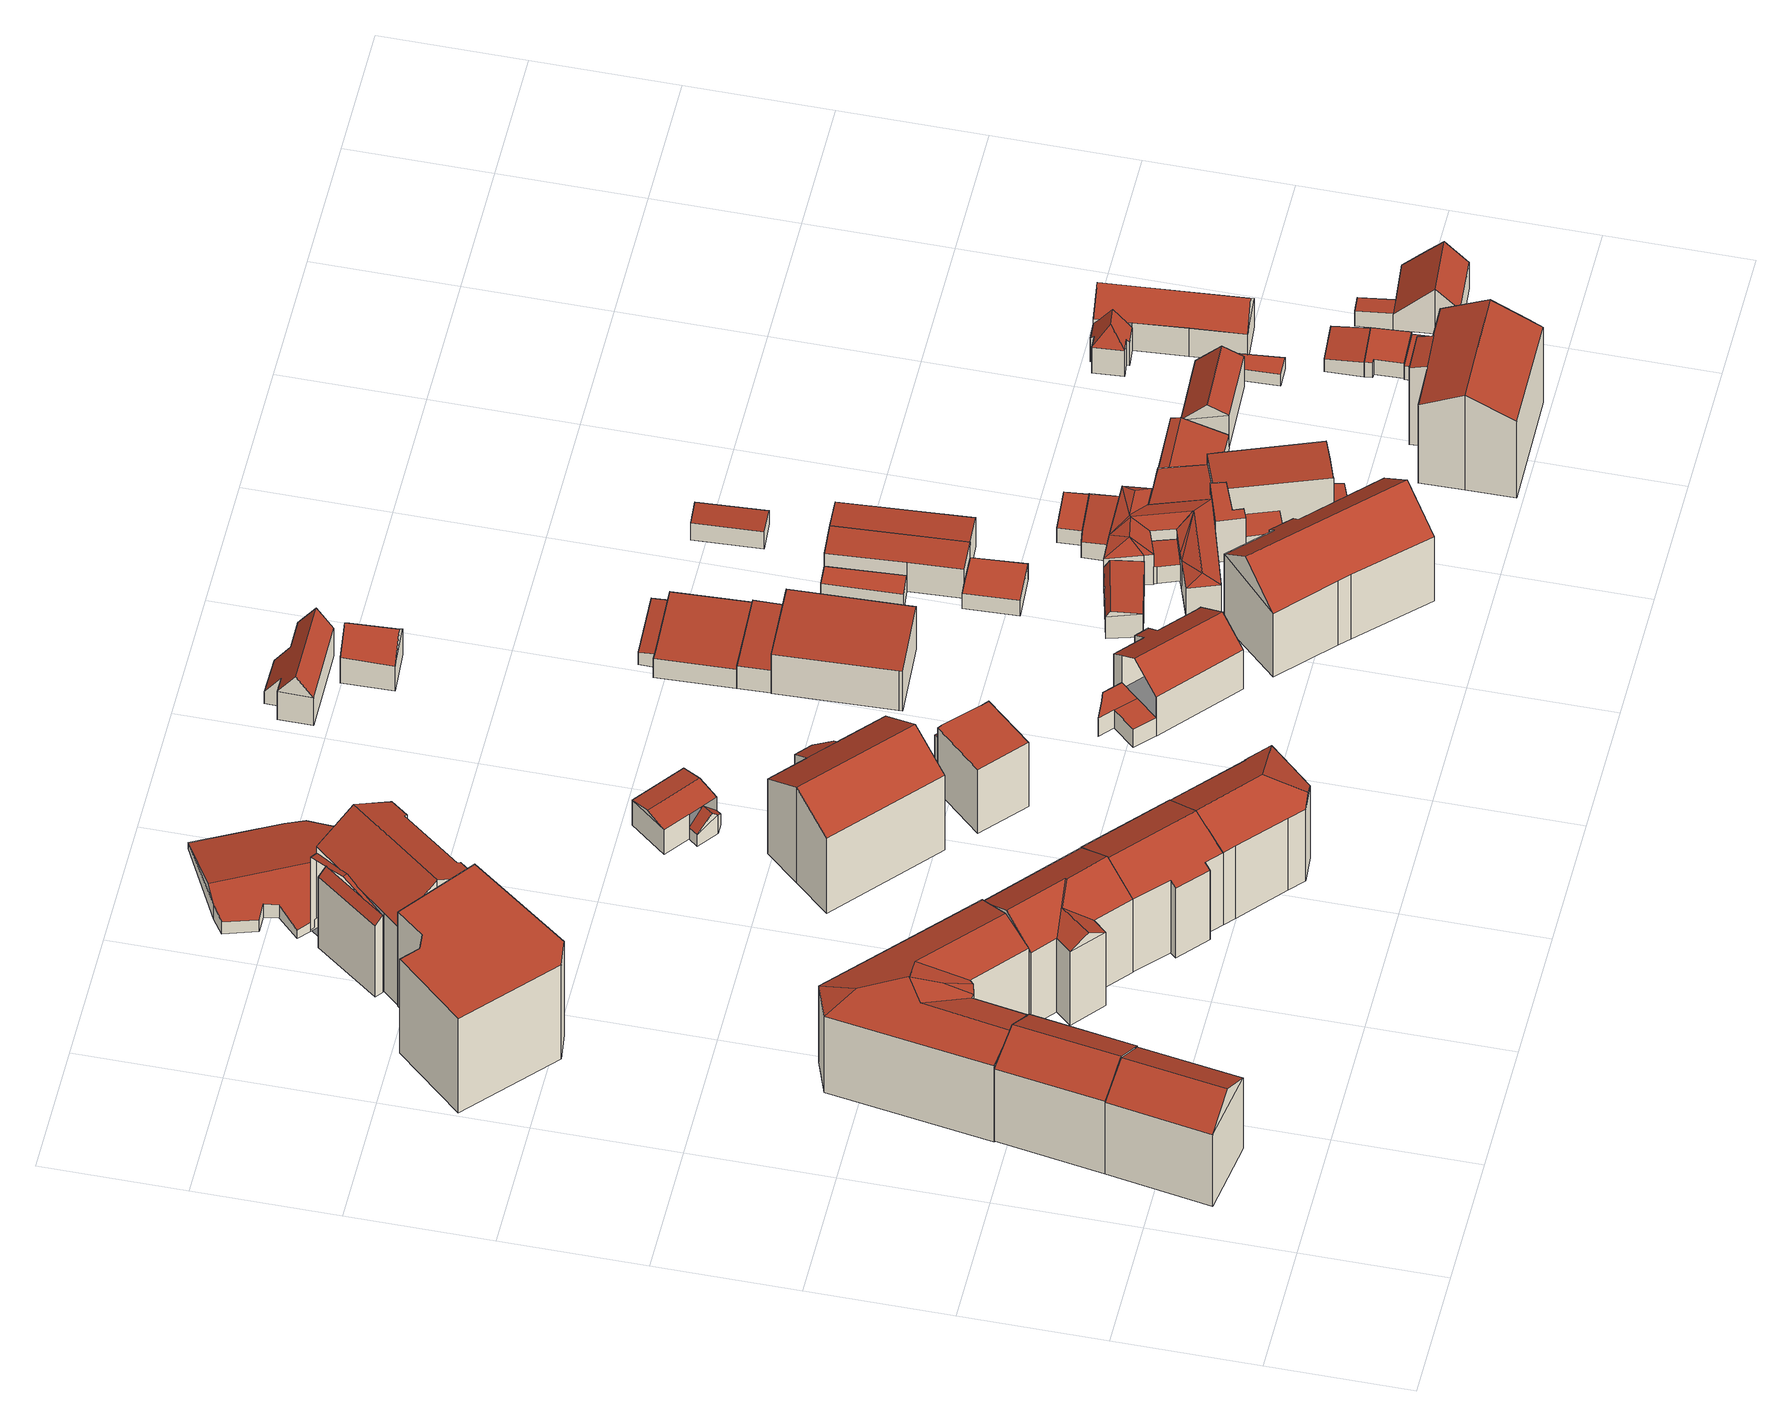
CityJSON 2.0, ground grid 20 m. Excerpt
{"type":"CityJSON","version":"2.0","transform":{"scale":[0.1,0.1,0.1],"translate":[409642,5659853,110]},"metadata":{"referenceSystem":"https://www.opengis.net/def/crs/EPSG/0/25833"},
"CityObjects":{
"building1":{"type":"Building","attributes":{"Dachtyp_tdc":"tdcGableRoof","Gemeindeschluessel":14612000,"Dachneigung":31.6,"QualitaetDacherkennung":89,"Geometrietyp2DReferenz":"3000","measuredHeight":16.54,"function":"31001_9998","roofType":"3100"},"geometry":[{"type":"Solid","lod":"2","boundaries":[[[[0,1,2,3]],[[1,4,5,2]],[[4,6,7,5]],[[6,0,3,7]],[[4,1,8]],[[0,6,9]],[[1,0,9,8]],[[6,4,8,9]],[[3,2,5,7]]]],"semantics":{"surfaces":[{"type":"WallSurface"},{"type":"RoofSurface"},{"type":"GroundSurface"}],"values":[[0,0,0,0,0,0,1,1,2]]}}]},
"building2":{"type":"Building","attributes":{"Dachtyp_tdc":"tdcFreeFormRoof","Gemeindeschluessel":14612000,"Dachneigung":29.91,"QualitaetDacherkennung":87,"Geometrietyp2DReferenz":"3000","measuredHeight":16.73,"function":"31001_9998","roofType":"5000"},"geometry":[{"type":"Solid","lod":"2","boundaries":[[[[10,11,12,13]],[[11,14,15,12]],[[14,16,17,15]],[[16,18,5,17]],[[18,19,2,5]],[[19,10,13,2]],[[16,14,11,20,21,18]],[[21,20,10,19]],[[11,10,20]],[[19,18,21]],[[13,12,15,17,5,2]]]],"semantics":{"surfaces":[{"type":"WallSurface"},{"type":"RoofSurface"},{"type":"GroundSurface"}],"values":[[0,0,0,0,0,0,1,1,0,0,2]]}}]},
"building3":{"type":"Building","attributes":{"Dachtyp_tdc":"tdcFreeFormRoof","Gemeindeschluessel":14612000,"Dachneigung":21.73,"QualitaetDacherkennung":12,"Geometrietyp2DReferenz":"3000","measuredHeight":17.37,"function":"31001_9998","roofType":"5000"},"geometry":[{"type":"Solid","lod":"2","boundaries":[[[[22,23,24,25]],[[23,26,27,24]],[[26,28,29,27]],[[28,30,31,29]],[[30,32,33,31]],[[32,34,35,33]],[[34,36,37,35]],[[36,38,39,37]],[[38,40,41,39]],[[40,22,25,41]],[[42,43,40,38]],[[44,45,46,42,38,36]],[[44,36,34]],[[47,45,44,34,32]],[[48,47,32,30]],[[48,30,28]],[[49,46,45,47,48,28,26]],[[49,26,23]],[[43,42,46,49,23,22]],[[43,22,40]],[[25,24,27,29,31,33,35,37,39,41]]]],"semantics":{"surfaces":[{"type":"WallSurface"},{"type":"RoofSurface"},{"type":"GroundSurface"}],"values":[[0,0,0,0,0,0,0,0,0,0,1,1,1,1,1,0,1,1,1,0,2]]}}]},
"building4":{"type":"Building","attributes":{"Dachtyp_tdc":"tdcPolyFlatRoof","Gemeindeschluessel":14612000,"Dachneigung":0,"QualitaetDacherkennung":51,"Geometrietyp2DReferenz":"3000","measuredHeight":17.66,"function":"31001_9998","roofType":"1000"},"geometry":[{"type":"Solid","lod":"2","boundaries":[[[[50,51,52,53]],[[51,54,55,52]],[[54,56,57,55]],[[56,58,59,57]],[[58,60,61,59]],[[60,62,63,61]],[[62,64,65,63]],[[64,50,53,65]],[[64,62,60,58,56,54,51,50]],[[53,52,55,57,59,61,63,65]]]],"semantics":{"surfaces":[{"type":"WallSurface"},{"type":"RoofSurface"},{"type":"GroundSurface"}],"values":[[0,0,0,0,0,0,0,0,1,2]]}}]},
"building5":{"type":"Building","attributes":{"Dachtyp_tdc":"tdcFreeFormRoof","Gemeindeschluessel":14612000,"Dachneigung":30.61,"QualitaetDacherkennung":78,"Geometrietyp2DReferenz":"3000","measuredHeight":17.08,"function":"31001_9998","roofType":"5000"},"geometry":[{"type":"Solid","lod":"2","boundaries":[[[[66,67,68,69]],[[67,70,71,68]],[[70,72,73,71]],[[72,74,75,73]],[[74,76,77,75]],[[76,78,79,77]],[[78,80,81,79]],[[80,82,83,81]],[[82,66,69,83]],[[84,85,86,87,82,80]],[[78,84,80]],[[84,78,76]],[[85,84,76,74]],[[88,89,86,85,74,72]],[[88,72,70]],[[89,88,70,67]],[[87,86,89,67,66]],[[87,66,82]],[[69,68,71,73,75,77,79,81,83]]]],"semantics":{"surfaces":[{"type":"WallSurface"},{"type":"RoofSurface"},{"type":"GroundSurface"}],"values":[[0,0,0,0,0,0,0,0,0,1,0,0,1,1,0,1,1,0,2]]}}]},
"building6":{"type":"Building","attributes":{"Dachtyp_tdc":"tdcFreeFormRoof","Gemeindeschluessel":14612000,"Dachneigung":29.32,"QualitaetDacherkennung":73,"Geometrietyp2DReferenz":"3000","measuredHeight":16.77,"function":"31001_9998","roofType":"5000"},"geometry":[{"type":"Solid","lod":"2","boundaries":[[[[66,90,91,92]],[[90,93,94,91]],[[93,95,96,94]],[[95,97,98,96]],[[97,99,100,98]],[[99,101,102,100]],[[101,103,104,102]],[[103,105,106,104]],[[105,66,92,106]],[[107,93,90,108]],[[105,103,101,99,97,95,107,108,66]],[[90,66,108]],[[95,93,107]],[[92,91,94,96,98,100,102,104,106]]]],"semantics":{"surfaces":[{"type":"WallSurface"},{"type":"RoofSurface"},{"type":"GroundSurface"}],"values":[[0,0,0,0,0,0,0,0,0,1,1,0,0,2]]}}]},
"building7":{"type":"Building","attributes":{"Gemeindeschluessel":14612000,"Geometrietyp2DReferenz":"3000","function":"31001_9998","roofType":"9999"},"children":["building7-1","building7-2","building7-3"]},
"building7-1":{"type":"BuildingPart","attributes":{"Dachtyp_tdc":"tdcGableRoof","Dachneigung":32.67,"QualitaetDacherkennung":20,"Geometrietyp2DReferenz":"3000","measuredHeight":18.87,"roofType":"3100"},"parents":["building7"],"geometry":[{"type":"MultiSurface","lod":"2","boundaries":[[[109,110,111,112]],[[110,113,114,111]],[[115,116,117,118,119,120,121]],[[121,122,123,124,125,126,113,110,109,115]],[[114,127,128,129,130,131,132,133,134,135,136,112,111]],[[113,126,127,114]],[[126,125,128,127]],[[125,124,129,128]],[[124,123,130,129]],[[123,122,131,130]],[[122,121,132,131]],[[121,120,133,132]],[[120,119,137,134,133]],[[116,115,136,135,138]],[[115,109,112,136]]],"semantics":{"surfaces":[{"type":"WallSurface"},{"type":"RoofSurface"},{"type":"GroundSurface"}],"values":[0,0,1,1,2,0,0,0,0,0,0,0,0,0,0]}}]},
"building7-2":{"type":"BuildingPart","attributes":{"Dachtyp_tdc":"tdcPolyFlatRoof","Dachneigung":44.6,"QualitaetDacherkennung":29,"Geometrietyp2DReferenz":"3000","measuredHeight":14.48,"roofType":"2100"},"parents":["building7"],"geometry":[{"type":"MultiSurface","lod":"2","boundaries":[[[139,140,141,142,143]],[[140,144,145,141]],[[144,146,147,148,149,145]],[[146,144,140,139,150,151]],[[142,141,145,149]]],"semantics":{"surfaces":[{"type":"WallSurface"},{"type":"RoofSurface"},{"type":"GroundSurface"}],"values":[0,0,0,1,2]}}]},
"building7-3":{"type":"BuildingPart","attributes":{"Dachtyp_tdc":"tdcGableRoof","Dachneigung":14.44,"QualitaetDacherkennung":16,"Geometrietyp2DReferenz":"3000","measuredHeight":15.26,"roofType":"3100"},"parents":["building7"],"geometry":[{"type":"MultiSurface","lod":"2","boundaries":[[[137,143,142,134]],[[152,138,135,153]],[[143,137,118,154,155,150]],[[138,152,147,151,155,154,117]],[[134,142,149,153,135]]],"semantics":{"surfaces":[{"type":"WallSurface"},{"type":"RoofSurface"},{"type":"GroundSurface"}],"values":[0,0,1,1,2]}}]},
"building8":{"type":"Building","attributes":{"Dachtyp_tdc":"tdcFreeFormRoof","Gemeindeschluessel":14612000,"Dachneigung":29.66,"QualitaetDacherkennung":69,"Geometrietyp2DReferenz":"3000","measuredHeight":16.83,"function":"31001_9998","roofType":"5000"},"geometry":[{"type":"Solid","lod":"2","boundaries":[[[[156,157,158,159]],[[157,160,161,158]],[[160,162,163,161]],[[162,164,165,163]],[[164,166,167,165]],[[166,97,98,167]],[[160,157,156,168,169]],[[156,170,171,172,173,168]],[[166,164,162,169,168,173,95,97]],[[162,160,169]],[[172,95,173]],[[98,96,94,174,175,159,158,161,163,165,167]],[[97,95,96,98]],[[95,172,94,96]],[[172,171,174,94]],[[171,170,175,174]],[[170,156,159,175]]]],"semantics":{"surfaces":[{"type":"WallSurface"},{"type":"RoofSurface"},{"type":"GroundSurface"}],"values":[[0,0,0,0,0,0,1,1,1,0,0,2,0,0,0,0,0]]}}]},
"building9":{"type":"Building","attributes":{"Gemeindeschluessel":14612000,"Geometrietyp2DReferenz":"3000","function":"31001_9998","roofType":"9999"},"children":["building9-1","building9-2"]},
"building9-1":{"type":"BuildingPart","attributes":{"Dachtyp_tdc":"tdcPolyFlatRoof","Dachneigung":32.07,"QualitaetDacherkennung":80,"Geometrietyp2DReferenz":"3000","measuredHeight":13.97,"roofType":"2100"},"parents":["building9"],"geometry":[{"type":"MultiSurface","lod":"2","boundaries":[[[176,177,178,179]],[[177,180,181,178]],[[180,182,183,181]],[[182,184,185,183]],[[186,184,182,180,177,176]],[[178,181,183,185,187,185,179]]],"semantics":{"surfaces":[{"type":"WallSurface"},{"type":"RoofSurface"},{"type":"GroundSurface"}],"values":[0,0,0,0,1,2]}}]},
"building9-2":{"type":"BuildingPart","attributes":{"Dachtyp_tdc":"tdcGableRoof","Dachneigung":30.98,"QualitaetDacherkennung":78,"Geometrietyp2DReferenz":"3000","measuredHeight":17.95,"roofType":"3100"},"parents":["building9"],"geometry":[{"type":"MultiSurface","lod":"2","boundaries":[[[186,188,189,187]],[[188,190,191,189]],[[190,192,193,191]],[[192,194,195,193]],[[194,196,197,195]],[[196,198,199,197]],[[198,176,179,199]],[[196,194,192,190]],[[190,188,186,184,176,198,196]],[[185,187,189,191,193,195,197,199,179]]],"semantics":{"surfaces":[{"type":"WallSurface"},{"type":"RoofSurface"},{"type":"GroundSurface"}],"values":[0,0,0,0,0,0,0,1,1,2]}}]},
"building10":{"type":"Building","attributes":{"Dachtyp_tdc":"tdcFreeFormRoof","Gemeindeschluessel":14612000,"Dachneigung":14.42,"QualitaetDacherkennung":8,"Geometrietyp2DReferenz":"3000","measuredHeight":3.59,"function":"31001_9998","roofType":"5000"},"geometry":[{"type":"Solid","lod":"2","boundaries":[[[[200,201,202,203]],[[201,204,205,202]],[[204,206,207,205]],[[206,208,209,207]],[[208,210,211,209]],[[210,212,213,211]],[[212,214,215,213]],[[214,216,217,215]],[[216,218,219,217]],[[218,220,221,219]],[[220,222,223,221]],[[222,200,203,223]],[[204,201,200,222,224,225]],[[214,212,210,208,206,225,224,220,218,216]],[[206,204,225]],[[222,220,224]],[[203,202,205,207,209,211,213,215,217,219,221,223]]]],"semantics":{"surfaces":[{"type":"WallSurface"},{"type":"RoofSurface"},{"type":"GroundSurface"}],"values":[[0,0,0,0,0,0,0,0,0,0,0,0,1,1,0,0,2]]}}]},
"building11":{"type":"Building","attributes":{"Gemeindeschluessel":14612000,"Geometrietyp2DReferenz":"3000","function":"31001_9998","roofType":"9999"},"children":["building11-1","building11-2"]},
"building11-1":{"type":"BuildingPart","attributes":{"Dachtyp_tdc":"tdcGableRoof","Dachneigung":14.12,"QualitaetDacherkennung":68,"Geometrietyp2DReferenz":"3000","measuredHeight":5.42,"roofType":"3100"},"parents":["building11"],"geometry":[{"type":"MultiSurface","lod":"2","boundaries":[[[226,227,228,229,230]],[[231,232,233,234,235]],[[232,236,237,233]],[[236,226,230,237]],[[238,239,240,241]],[[232,231,227,241,240]],[[236,239,238,226]],[[232,240,239,236]],[[226,238,241,227]],[[230,229,234,233,237]]],"semantics":{"surfaces":[{"type":"WallSurface"},{"type":"RoofSurface"},{"type":"GroundSurface"}],"values":[0,0,0,0,1,1,0,0,0,2]}}]},
"building11-2":{"type":"BuildingPart","attributes":{"Dachtyp_tdc":"tdcFreeFormRoof","Dachneigung":46.15,"QualitaetDacherkennung":8,"Geometrietyp2DReferenz":"3000","measuredHeight":4.51,"roofType":"5000"},"parents":["building11"],"geometry":[{"type":"MultiSurface","lod":"2","boundaries":[[[228,242,243,229]],[[242,244,245,243]],[[244,246,247,245]],[[246,235,234,247]],[[242,228,248,249,244]],[[249,248,235,246]],[[246,244,249]],[[234,229,243,245,247]]],"semantics":{"surfaces":[{"type":"WallSurface"},{"type":"RoofSurface"},{"type":"GroundSurface"}],"values":[0,0,0,0,1,1,0,2]}}]},
"building12":{"type":"Building","attributes":{"Gemeindeschluessel":14612000,"Geometrietyp2DReferenz":"3000","function":"31001_9998","roofType":"9999"},"children":["building12-1","building12-2"]},
"building12-1":{"type":"BuildingPart","attributes":{"Dachtyp_tdc":"tdcPolyFlatRoof","Dachneigung":13.96,"QualitaetDacherkennung":58,"Geometrietyp2DReferenz":"3000","measuredHeight":9.31,"roofType":"2100"},"parents":["building12"],"geometry":[{"type":"MultiSurface","lod":"2","boundaries":[[[250,251,252,253]],[[254,255,256,257]],[[255,250,253,256]],[[255,254,251,250]],[[253,252,257,256]]],"semantics":{"surfaces":[{"type":"WallSurface"},{"type":"RoofSurface"},{"type":"GroundSurface"}],"values":[0,0,0,1,2]}}]},
"building12-2":{"type":"BuildingPart","attributes":{"Dachtyp_tdc":"tdcPolyFlatRoof","Dachneigung":0,"QualitaetDacherkennung":41,"Geometrietyp2DReferenz":"3000","measuredHeight":12,"roofType":"1000"},"parents":["building12"],"geometry":[{"type":"MultiSurface","lod":"2","boundaries":[[[258,259,257,260]],[[259,254,257]],[[261,252,251]],[[261,262,263,252]],[[262,264,265,263]],[[264,266,267,265]],[[266,258,260,267]],[[266,264,262,261,259,258]],[[260,257,252,263,265,267]]],"semantics":{"surfaces":[{"type":"WallSurface"},{"type":"RoofSurface"},{"type":"GroundSurface"}],"values":[0,0,0,0,0,0,0,1,2]}}]},
"building13":{"type":"Building","attributes":{"Gemeindeschluessel":14612000,"Geometrietyp2DReferenz":"3000","function":"31001_9998","roofType":"9999"},"children":["building13-1","building13-2","building13-3"]},
"building13-1":{"type":"BuildingPart","attributes":{"Dachtyp_tdc":"tdcPolyFlatRoof","Dachneigung":0,"QualitaetDacherkennung":61,"Geometrietyp2DReferenz":"3000","measuredHeight":3.39,"roofType":"1000"},"parents":["building13"],"geometry":[{"type":"MultiSurface","lod":"2","boundaries":[[[268,269,270,271]],[[269,272,273,270]],[[272,274,275,273]],[[274,276,277,275]],[[274,272,269,268,278,279,276]],[[277,280,281,271,270,273,275]]],"semantics":{"surfaces":[{"type":"WallSurface"},{"type":"RoofSurface"},{"type":"GroundSurface"}],"values":[0,0,0,0,1,2]}}]},
"building13-2":{"type":"BuildingPart","attributes":{"Dachtyp_tdc":"tdcPolyFlatRoof","Dachneigung":0,"QualitaetDacherkennung":62,"Geometrietyp2DReferenz":"3000","measuredHeight":3.42,"roofType":"1000"},"parents":["building13"],"geometry":[{"type":"MultiSurface","lod":"2","boundaries":[[[282,283,284,285]],[[283,268,271,284]],[[283,282,278,268]],[[271,281,285,284]]],"semantics":{"surfaces":[{"type":"WallSurface"},{"type":"RoofSurface"},{"type":"GroundSurface"}],"values":[0,0,1,2]}}]},
"building13-3":{"type":"BuildingPart","attributes":{"Dachtyp_tdc":"tdcGableRoof","Dachneigung":34.05,"QualitaetDacherkennung":71,"Geometrietyp2DReferenz":"3000","measuredHeight":10.39,"roofType":"3100"},"parents":["building13"],"geometry":[{"type":"MultiSurface","lod":"2","boundaries":[[[286,287,288,289]],[[287,290,291,288]],[[290,292,293,291]],[[292,294,295,293]],[[294,296,297,295]],[[296,298,299,297]],[[298,300,301,299]],[[300,302,303,301]],[[302,304,282,285,303]],[[305,306,307,277,276]],[[306,286,289,307]],[[308,304,302,300,298]],[[298,296,294,292,290,287,286,306,305,308]],[[289,288,291,293,295,297,299,301,303,285,281,280,277,307]]],"semantics":{"surfaces":[{"type":"WallSurface"},{"type":"RoofSurface"},{"type":"GroundSurface"}],"values":[0,0,0,0,0,0,0,0,0,0,0,1,1,2]}}]},
"building14":{"type":"Building","attributes":{"Dachtyp_tdc":"tdcPolyFlatRoof","Gemeindeschluessel":14612000,"Dachneigung":2.68,"QualitaetDacherkennung":95,"Geometrietyp2DReferenz":"3000","measuredHeight":7.95,"function":"31001_9998","roofType":"2100"},"geometry":[{"type":"Solid","lod":"2","boundaries":[[[[309,310,311,312]],[[310,313,314,311]],[[313,315,316,314]],[[315,317,318,316]],[[317,309,312,318]],[[317,315,313,310,309]],[[312,311,314,316,318]]]],"semantics":{"surfaces":[{"type":"WallSurface"},{"type":"RoofSurface"},{"type":"GroundSurface"}],"values":[[0,0,0,0,0,1,2]]}}]},
"building15":{"type":"Building","attributes":{"Dachtyp_tdc":"tdcPolyFlatRoof","Gemeindeschluessel":14612000,"Dachneigung":2.97,"QualitaetDacherkennung":87,"Geometrietyp2DReferenz":"3000","measuredHeight":4.85,"function":"31001_9998","roofType":"2100"},"geometry":[{"type":"Solid","lod":"2","boundaries":[[[[319,320,321,322]],[[320,323,324,321]],[[323,325,326,324]],[[325,319,322,326]],[[325,323,320,319]],[[322,321,324,326]]]],"semantics":{"surfaces":[{"type":"WallSurface"},{"type":"RoofSurface"},{"type":"GroundSurface"}],"values":[[0,0,0,0,1,2]]}}]},
"building16":{"type":"Building","attributes":{"Dachtyp_tdc":"tdcFreeFormRoof","Gemeindeschluessel":14612000,"Dachneigung":54.37,"QualitaetDacherkennung":87,"Geometrietyp2DReferenz":"3000","measuredHeight":8.52,"function":"31001_9998","roofType":"5000"},"geometry":[{"type":"Solid","lod":"2","boundaries":[[[[327,328,329,330]],[[328,331,332,329]],[[331,333,334,332]],[[333,335,336,334]],[[335,337,338,336]],[[337,339,340,338]],[[339,341,342,340]],[[341,327,330,342]],[[327,341,343,344]],[[343,339,337,335,333,331,328,344]],[[328,327,344]],[[341,339,343]],[[330,329,332,334,336,338,340,342]]]],"semantics":{"surfaces":[{"type":"WallSurface"},{"type":"RoofSurface"},{"type":"GroundSurface"}],"values":[[0,0,0,0,0,0,0,0,1,1,0,0,2]]}}]},
"building17":{"type":"Building","attributes":{"Dachtyp_tdc":"tdcPolyFlatRoof","Gemeindeschluessel":14612000,"Dachneigung":4.66,"QualitaetDacherkennung":88,"Geometrietyp2DReferenz":"3000","measuredHeight":4.46,"function":"31001_9998","roofType":"2100"},"geometry":[{"type":"Solid","lod":"2","boundaries":[[[[345,346,347,324]],[[346,348,349,347]],[[348,350,351,349]],[[350,352,326,351]],[[352,345,324,326]],[[352,350,348,346,345]],[[324,347,349,351,326]]]],"semantics":{"surfaces":[{"type":"WallSurface"},{"type":"RoofSurface"},{"type":"GroundSurface"}],"values":[[0,0,0,0,0,1,2]]}}]},
"building18":{"type":"Building","attributes":{"Dachtyp_tdc":"tdcFreeFormRoof","Gemeindeschluessel":14612000,"Dachneigung":47.46,"QualitaetDacherkennung":84,"Geometrietyp2DReferenz":"3000","measuredHeight":8.03,"function":"31001_9998","roofType":"5000"},"geometry":[{"type":"Solid","lod":"2","boundaries":[[[[353,354,355,356]],[[354,357,358,355]],[[357,359,360,358]],[[359,361,362,360]],[[361,353,356,362]],[[361,363,364,353]],[[363,359,357,354,364]],[[354,353,364]],[[361,359,363]],[[356,355,358,360,362]]]],"semantics":{"surfaces":[{"type":"WallSurface"},{"type":"RoofSurface"},{"type":"GroundSurface"}],"values":[[0,0,0,0,0,1,1,0,0,2]]}}]},
"building19":{"type":"Building","attributes":{"Dachtyp_tdc":"tdcFreeFormRoof","Gemeindeschluessel":14612000,"Dachneigung":40.31,"QualitaetDacherkennung":74,"Geometrietyp2DReferenz":"3000","measuredHeight":17.23,"function":"31001_9998","roofType":"5000"},"geometry":[{"type":"Solid","lod":"2","boundaries":[[[[365,366,367,368]],[[366,369,370,367]],[[369,371,372,370]],[[371,373,374,372]],[[373,375,376,374]],[[375,377,378,376]],[[377,379,380,378]],[[379,381,382,380]],[[381,383,384,382]],[[383,365,368,384]],[[385,383,381,379,377,375,373,386]],[[365,385,386,371,369,366]],[[365,383,385]],[[373,371,386]],[[368,367,370,372,374,376,378,380,382,384]]]],"semantics":{"surfaces":[{"type":"WallSurface"},{"type":"RoofSurface"},{"type":"GroundSurface"}],"values":[[0,0,0,0,0,0,0,0,0,0,1,1,0,0,2]]}}]},
"building20":{"type":"Building","attributes":{"Dachtyp_tdc":"tdcPolyFlatRoof","Gemeindeschluessel":14612000,"Dachneigung":4.98,"QualitaetDacherkennung":48,"Geometrietyp2DReferenz":"3000","measuredHeight":2.56,"function":"31001_9998","roofType":"2100"},"geometry":[{"type":"Solid","lod":"2","boundaries":[[[[387,388,389,390]],[[388,391,392,389]],[[391,393,394,392]],[[393,387,390,394]],[[393,391,388,387]],[[390,389,392,394]]]],"semantics":{"surfaces":[{"type":"WallSurface"},{"type":"RoofSurface"},{"type":"GroundSurface"}],"values":[[0,0,0,0,1,2]]}}]},
"building21":{"type":"Building","attributes":{"Dachtyp_tdc":"tdcGableRoof","Gemeindeschluessel":14612000,"Dachneigung":10.29,"QualitaetDacherkennung":33,"Geometrietyp2DReferenz":"3000","measuredHeight":5.03,"function":"31001_9998","roofType":"3100"},"geometry":[{"type":"Solid","lod":"2","boundaries":[[[[395,396,397,398]],[[396,399,400,397]],[[399,401,402,400]],[[401,395,398,402]],[[399,396,403]],[[395,401,404]],[[396,395,404,403]],[[401,399,403,404]],[[398,397,400,402]]]],"semantics":{"surfaces":[{"type":"WallSurface"},{"type":"RoofSurface"},{"type":"GroundSurface"}],"values":[[0,0,0,0,0,0,1,1,2]]}}]},
"building22":{"type":"Building","attributes":{"Dachtyp_tdc":"tdcPolyFlatRoof","Gemeindeschluessel":14612000,"Dachneigung":0,"QualitaetDacherkennung":90,"Geometrietyp2DReferenz":"3000","measuredHeight":2.94,"function":"31001_9998","roofType":"1000"},"geometry":[{"type":"Solid","lod":"2","boundaries":[[[[405,406,407,408]],[[406,409,410,407]],[[409,411,412,410]],[[411,413,414,412]],[[413,405,408,414]],[[413,411,409,406,405]],[[408,407,410,412,414]]]],"semantics":{"surfaces":[{"type":"WallSurface"},{"type":"RoofSurface"},{"type":"GroundSurface"}],"values":[[0,0,0,0,0,1,2]]}}]},
"building23":{"type":"Building","attributes":{"Dachtyp_tdc":"tdcPolyFlatRoof","Gemeindeschluessel":14612000,"Dachneigung":0,"QualitaetDacherkennung":78,"Geometrietyp2DReferenz":"3000","measuredHeight":2.98,"function":"31001_9998","roofType":"1000"},"geometry":[{"type":"Solid","lod":"2","boundaries":[[[[415,416,417,418]],[[416,419,420,417]],[[419,421,422,420]],[[421,415,418,422]],[[421,419,416,415]],[[418,417,420,422]]]],"semantics":{"surfaces":[{"type":"WallSurface"},{"type":"RoofSurface"},{"type":"GroundSurface"}],"values":[[0,0,0,0,1,2]]}}]},
"building24":{"type":"Building","attributes":{"Dachtyp_tdc":"tdcPolyFlatRoof","Gemeindeschluessel":14612000,"Dachneigung":6.15,"QualitaetDacherkennung":50,"Geometrietyp2DReferenz":"3000","measuredHeight":3.55,"function":"31001_9998","roofType":"2100"},"geometry":[{"type":"Solid","lod":"2","boundaries":[[[[423,424,425,426]],[[424,427,428,425]],[[427,429,430,428]],[[429,431,432,430]],[[431,423,426,432]],[[431,429,427,424,423]],[[426,425,428,430,432]]]],"semantics":{"surfaces":[{"type":"WallSurface"},{"type":"RoofSurface"},{"type":"GroundSurface"}],"values":[[0,0,0,0,0,1,2]]}}]},
"building25":{"type":"Building","attributes":{"Dachtyp_tdc":"tdcFreeFormRoof","Gemeindeschluessel":14612000,"Dachneigung":15.55,"QualitaetDacherkennung":41,"Geometrietyp2DReferenz":"3000","measuredHeight":6.39,"function":"31001_9998","roofType":"5000"},"geometry":[{"type":"Solid","lod":"2","boundaries":[[[[433,434,435,436]],[[434,437,438,435]],[[437,439,440,438]],[[439,441,442,440]],[[441,443,444,442]],[[443,445,446,444]],[[445,447,448,446]],[[447,449,450,448]],[[449,451,452,450]],[[451,453,454,452]],[[453,455,456,454]],[[455,457,458,456]],[[457,459,460,458]],[[459,433,436,460]],[[461,457,455]],[[457,461,459]],[[462,461,455,453]],[[463,464,462,453,451]],[[451,465,463]],[[449,465,451]],[[447,465,449]],[[447,466,465]],[[466,447,445]],[[466,445,443]],[[465,466,443,441]],[[467,464,463,465,441,439]],[[468,467,439,437]],[[468,437,434]],[[434,467,468]],[[467,462,464]],[[433,467,434]],[[433,462,467]],[[433,461,462]],[[461,433,459]],[[436,435,438,440,442,444,446,448,450,452,454,456,458,460]]]],"semantics":{"surfaces":[{"type":"WallSurface"},{"type":"RoofSurface"},{"type":"GroundSurface"}],"values":[[0,0,0,0,0,0,0,0,0,0,0,0,0,0,1,1,1,1,1,1,1,1,1,1,1,1,1,1,1,1,1,1,1,1,2]]}}]},
"building26":{"type":"Building","attributes":{"Dachtyp_tdc":"tdcPolyFlatRoof","Gemeindeschluessel":14612000,"Dachneigung":5.76,"QualitaetDacherkennung":65,"Geometrietyp2DReferenz":"3000","measuredHeight":5.82,"function":"31001_9998","roofType":"2100"},"geometry":[{"type":"Solid","lod":"2","boundaries":[[[[469,470,422,418]],[[470,471,472,422]],[[471,473,412,472]],[[473,474,410,412]],[[474,469,418,410]],[[474,473,471,470,469]],[[418,422,472,412,410]]]],"semantics":{"surfaces":[{"type":"WallSurface"},{"type":"RoofSurface"},{"type":"GroundSurface"}],"values":[[0,0,0,0,0,1,2]]}}]},
"building27":{"type":"Building","attributes":{"Gemeindeschluessel":14612000,"Dachneigung":90,"Dachorientierung":0,"MittlereTraufHoehe":118.72,"QualitaetDacherkennung":34,"ObjektHoehe":7.69,"BodenHoehe":111.03,"Geometrietyp2DReferenz":"3000","AbsoluteHoehe":118.72,"Dachflaeche":16.49,"measuredHeight":7.69,"function":"31001_9998","roofType":"1000","storeysAboveGround":3},"geometry":[{"type":"MultiSurface","lod":"2","boundaries":[[[475,476,477,478]],[[476,479,480,477]],[[479,481,482,480]],[[481,483,484,482]],[[483,485,486,484]],[[485,475,478,486]],[[485,483,481,479,476,475]],[[478,477,480,482,484,486]]],"semantics":{"surfaces":[{"type":"WallSurface"},{"type":"RoofSurface"},{"type":"GroundSurface"}],"values":[0,0,0,0,0,0,1,2]}}]},
"building28":{"type":"Building","attributes":{"Dachtyp_tdc":"tdcPolyFlatRoof","Gemeindeschluessel":14612000,"Dachneigung":5.16,"QualitaetDacherkennung":64,"Geometrietyp2DReferenz":"3000","measuredHeight":5.81,"function":"31001_9998","roofType":"2100"},"geometry":[{"type":"Solid","lod":"2","boundaries":[[[[471,487,488,472]],[[487,489,490,488]],[[489,473,412,490]],[[473,471,472,412]],[[473,489,487,471]],[[472,488,490,412]]]],"semantics":{"surfaces":[{"type":"WallSurface"},{"type":"RoofSurface"},{"type":"GroundSurface"}],"values":[[0,0,0,0,1,2]]}}]},
"building29":{"type":"Building","attributes":{"Gemeindeschluessel":14612000,"Dachneigung":90,"Dachorientierung":0,"MittlereTraufHoehe":113.43,"QualitaetDacherkennung":85,"ObjektHoehe":2.4,"BodenHoehe":111.03,"Geometrietyp2DReferenz":"3000","AbsoluteHoehe":113.43,"Dachflaeche":31.64,"measuredHeight":2.4,"function":"31001_9998","roofType":"1000","storeysAboveGround":1},"geometry":[{"type":"MultiSurface","lod":"2","boundaries":[[[491,492,493,486]],[[492,494,495,493]],[[494,496,477,495]],[[496,497,478,477]],[[497,491,486,478]],[[497,496,494,492,491]],[[486,493,495,477,478]]],"semantics":{"surfaces":[{"type":"WallSurface"},{"type":"RoofSurface"},{"type":"GroundSurface"}],"values":[0,0,0,0,0,1,2]}}]},
"building30":{"type":"Building","attributes":{"Dachtyp_tdc":"tdcPolyFlatRoof","Gemeindeschluessel":14612000,"Dachneigung":2.57,"QualitaetDacherkennung":90,"Geometrietyp2DReferenz":"3000","measuredHeight":3.07,"function":"31001_9998","roofType":"2100"},"geometry":[{"type":"Solid","lod":"2","boundaries":[[[[498,499,500,501]],[[499,502,503,500]],[[502,504,505,503]],[[504,506,507,505]],[[506,508,509,507]],[[508,498,501,509]],[[508,506,504,502,499,498]],[[501,500,503,505,507,509]]]],"semantics":{"surfaces":[{"type":"WallSurface"},{"type":"RoofSurface"},{"type":"GroundSurface"}],"values":[[0,0,0,0,0,0,1,2]]}}]},
"building31":{"type":"Building","attributes":{"Dachtyp_tdc":"tdcPolyFlatRoof","Gemeindeschluessel":14612000,"Dachneigung":0,"QualitaetDacherkennung":85,"Geometrietyp2DReferenz":"3000","measuredHeight":2.73,"function":"31001_9998","roofType":"1000"},"geometry":[{"type":"Solid","lod":"2","boundaries":[[[[510,511,512,513]],[[511,514,515,512]],[[514,516,517,515]],[[516,510,513,517]],[[516,514,511,510]],[[513,512,515,517]]]],"semantics":{"surfaces":[{"type":"WallSurface"},{"type":"RoofSurface"},{"type":"GroundSurface"}],"values":[[0,0,0,0,1,2]]}}]},
"building32":{"type":"Building","attributes":{"Dachtyp_tdc":"tdcPolyFlatRoof","Gemeindeschluessel":14612000,"Dachneigung":12.32,"QualitaetDacherkennung":69,"Geometrietyp2DReferenz":"3000","measuredHeight":2.84,"function":"31001_9998","roofType":"2100"},"geometry":[{"type":"Solid","lod":"2","boundaries":[[[[518,519,520,521]],[[519,522,523,520]],[[522,524,525,523]],[[524,518,521,525]],[[524,522,519,518]],[[521,520,523,525]]]],"semantics":{"surfaces":[{"type":"WallSurface"},{"type":"RoofSurface"},{"type":"GroundSurface"}],"values":[[0,0,0,0,1,2]]}}]},
"building33":{"type":"Building","attributes":{"Dachtyp_tdc":"tdcPolyFlatRoof","Gemeindeschluessel":14612000,"Dachneigung":4.65,"QualitaetDacherkennung":83,"Geometrietyp2DReferenz":"3000","measuredHeight":5.33,"function":"31001_9998","roofType":"2100"},"geometry":[{"type":"Solid","lod":"2","boundaries":[[[[526,527,528,529]],[[527,530,531,528]],[[530,532,533,531]],[[532,534,535,533]],[[534,536,537,535]],[[536,526,529,537]],[[536,534,532,530,527,526]],[[529,528,531,533,535,537]]]],"semantics":{"surfaces":[{"type":"WallSurface"},{"type":"RoofSurface"},{"type":"GroundSurface"}],"values":[[0,0,0,0,0,0,1,2]]}}]},
"building34":{"type":"Building","attributes":{"Dachtyp_tdc":"tdcPolyFlatRoof","Gemeindeschluessel":14612000,"Dachneigung":9.74,"QualitaetDacherkennung":95,"Geometrietyp2DReferenz":"3000","measuredHeight":3.23,"function":"31001_9998","roofType":"2100"},"geometry":[{"type":"Solid","lod":"2","boundaries":[[[[538,539,540,541]],[[539,542,543,540]],[[542,544,545,543]],[[544,538,541,545]],[[544,542,539,538]],[[541,540,543,545]]]],"semantics":{"surfaces":[{"type":"WallSurface"},{"type":"RoofSurface"},{"type":"GroundSurface"}],"values":[[0,0,0,0,1,2]]}}]},
"building35":{"type":"Building","attributes":{"Dachtyp_tdc":"tdcPolyFlatRoof","Gemeindeschluessel":14612000,"Dachneigung":3.34,"QualitaetDacherkennung":77,"Geometrietyp2DReferenz":"3000","measuredHeight":7.43,"function":"31001_9998","roofType":"2100"},"geometry":[{"type":"Solid","lod":"2","boundaries":[[[[546,547,548,525]],[[547,549,550,548]],[[549,551,552,550]],[[551,553,554,552]],[[553,555,556,554]],[[555,557,521,556]],[[557,546,525,521]],[[557,555,553,551,549,547,546]],[[525,548,550,552,554,556,521]]]],"semantics":{"surfaces":[{"type":"WallSurface"},{"type":"RoofSurface"},{"type":"GroundSurface"}],"values":[[0,0,0,0,0,0,0,1,2]]}}]},
"building36":{"type":"Building","attributes":{"Dachtyp_tdc":"tdcFreeFormRoof","Gemeindeschluessel":14612000,"Dachneigung":18.79,"QualitaetDacherkennung":23,"Geometrietyp2DReferenz":"3000","measuredHeight":4.7,"function":"31001_9998","roofType":"5000"},"geometry":[{"type":"Solid","lod":"2","boundaries":[[[[558,559,560,561]],[[559,562,535,560]],[[562,563,533,535]],[[563,564,565,533]],[[564,566,567,565]],[[566,558,561,567]],[[566,564,563,568]],[[559,558,566,568,562]],[[563,562,568]],[[561,560,535,533,565,567]]]],"semantics":{"surfaces":[{"type":"WallSurface"},{"type":"RoofSurface"},{"type":"GroundSurface"}],"values":[[0,0,0,0,0,0,1,1,0,2]]}}]},
"building37":{"type":"Building","attributes":{"Gemeindeschluessel":14612000,"Geometrietyp2DReferenz":"3000","function":"31001_9998","roofType":"9999"},"children":["building37-1","building37-2"]},
"building37-1":{"type":"BuildingPart","attributes":{"Dachtyp_tdc":"tdcPolyFlatRoof","Dachneigung":18.03,"QualitaetDacherkennung":69,"Geometrietyp2DReferenz":"3000","measuredHeight":15.12,"roofType":"2100"},"parents":["building37"],"geometry":[{"type":"MultiSurface","lod":"2","boundaries":[[[569,570,571,572,573]],[[570,574,575,571]],[[574,576,577,578,575]],[[576,574,570,569,579]],[[580,572,571,575,578]]],"semantics":{"surfaces":[{"type":"WallSurface"},{"type":"RoofSurface"},{"type":"GroundSurface"}],"values":[0,0,0,1,2]}}]},
"building37-2":{"type":"BuildingPart","attributes":{"Dachtyp_tdc":"tdcGableRoof","Dachneigung":27.14,"QualitaetDacherkennung":79,"Geometrietyp2DReferenz":"3000","measuredHeight":17.84,"roofType":"3100"},"parents":["building37"],"geometry":[{"type":"MultiSurface","lod":"2","boundaries":[[[581,582,583,584]],[[582,585,586,583]],[[585,587,572,586]],[[587,573,572]],[[577,588,589,578]],[[588,590,591,589]],[[590,592,593,591]],[[592,594,595,593]],[[594,596,597,595]],[[596,581,584,597]],[[592,590,588,577,598,573,587,585,582]],[[582,581,596,594,592]],[[584,583,586,572,580,578,589,591,593,595,597]]],"semantics":{"surfaces":[{"type":"WallSurface"},{"type":"RoofSurface"},{"type":"GroundSurface"}],"values":[0,0,0,0,0,0,0,0,0,0,1,1,2]}}]},
"building38":{"type":"Building","attributes":{"Dachtyp_tdc":"tdcGableRoof","Gemeindeschluessel":14612000,"Dachneigung":45.01,"QualitaetDacherkennung":77,"Geometrietyp2DReferenz":"3000","measuredHeight":7.19,"function":"31001_9998","roofType":"3100"},"geometry":[{"type":"Solid","lod":"2","boundaries":[[[[599,600,601,602]],[[600,603,604,601]],[[603,605,606,604]],[[605,599,602,606]],[[603,600,607]],[[599,605,608]],[[600,599,608,607]],[[605,603,607,608]],[[602,601,604,606]]]],"semantics":{"surfaces":[{"type":"WallSurface"},{"type":"RoofSurface"},{"type":"GroundSurface"}],"values":[[0,0,0,0,0,0,1,1,2]]}}]},
"building39":{"type":"Building","attributes":{"Dachtyp_tdc":"tdcPolyFlatRoof","Gemeindeschluessel":14612000,"Dachneigung":0,"QualitaetDacherkennung":96,"Geometrietyp2DReferenz":"3000","measuredHeight":2.58,"function":"31001_9998","roofType":"1000"},"geometry":[{"type":"Solid","lod":"2","boundaries":[[[[609,610,611,612]],[[610,613,614,611]],[[613,615,616,614]],[[615,617,618,616]],[[617,609,612,618]],[[617,615,613,610,609]],[[612,611,614,616,618]]]],"semantics":{"surfaces":[{"type":"WallSurface"},{"type":"RoofSurface"},{"type":"GroundSurface"}],"values":[[0,0,0,0,0,1,2]]}}]},
"building40":{"type":"Building","attributes":{"Gemeindeschluessel":14612000,"Dachneigung":90,"Dachorientierung":0,"MittlereTraufHoehe":113.74,"QualitaetDacherkennung":72,"ObjektHoehe":2.15,"BodenHoehe":111.59,"Geometrietyp2DReferenz":"3000","AbsoluteHoehe":113.74,"Dachflaeche":17.11,"measuredHeight":2.15,"function":"31001_9998","roofType":"1000","storeysAboveGround":1},"geometry":[{"type":"MultiSurface","lod":"2","boundaries":[[[619,620,621,622]],[[620,623,624,621]],[[623,625,626,624]],[[625,627,628,626]],[[627,629,630,628]],[[629,619,622,630]],[[629,627,625,623,620,619]],[[622,621,624,626,628,630]]],"semantics":{"surfaces":[{"type":"WallSurface"},{"type":"RoofSurface"},{"type":"GroundSurface"}],"values":[0,0,0,0,0,0,1,2]}}]},
"building41":{"type":"Building","attributes":{"Dachtyp_tdc":"tdcPolyFlatRoof","Gemeindeschluessel":14612000,"Dachneigung":0,"QualitaetDacherkennung":91,"Geometrietyp2DReferenz":"3000","measuredHeight":2.85,"function":"31001_9998","roofType":"1000"},"geometry":[{"type":"Solid","lod":"2","boundaries":[[[[631,632,633,634]],[[632,635,636,633]],[[635,637,638,636]],[[637,639,640,638]],[[639,641,642,640]],[[641,631,634,642]],[[641,639,637,635,632,631]],[[634,633,636,638,640,642]]]],"semantics":{"surfaces":[{"type":"WallSurface"},{"type":"RoofSurface"},{"type":"GroundSurface"}],"values":[[0,0,0,0,0,0,1,2]]}}]},
"building42":{"type":"Building","attributes":{"Dachtyp_tdc":"tdcPolyFlatRoof","Gemeindeschluessel":14612000,"Dachneigung":3.96,"QualitaetDacherkennung":79,"Geometrietyp2DReferenz":"3000","measuredHeight":2.71,"function":"31001_9998","roofType":"2100"},"geometry":[{"type":"Solid","lod":"2","boundaries":[[[[643,644,645,636]],[[644,646,647,645]],[[646,648,649,647]],[[648,650,638,649]],[[650,643,636,638]],[[650,648,646,644,643]],[[636,645,647,649,638]]]],"semantics":{"surfaces":[{"type":"WallSurface"},{"type":"RoofSurface"},{"type":"GroundSurface"}],"values":[[0,0,0,0,0,1,2]]}}]},
"building43":{"type":"Building","attributes":{"Gemeindeschluessel":14612000,"Geometrietyp2DReferenz":"3000","function":"31001_9998","roofType":"9999"},"children":["building43-1","building43-2"]},
"building43-1":{"type":"BuildingPart","attributes":{"Dachtyp_tdc":"tdcGableRoof","Dachneigung":47.2,"QualitaetDacherkennung":92,"Geometrietyp2DReferenz":"3000","measuredHeight":8.65,"roofType":"3100"},"parents":["building43"],"geometry":[{"type":"MultiSurface","lod":"2","boundaries":[[[651,652,653,654]],[[652,655,656,653]],[[655,657,658,659,656]],[[660,661,662,663,664]],[[661,651,654,662]],[[665,666,667,668]],[[657,669,652,667,666,660,670,671,672]],[[652,669,655]],[[651,668,667,652]],[[655,669,657]],[[661,665,668,651]],[[660,666,665,661]],[[654,653,656,659,673,663,662]]],"semantics":{"surfaces":[{"type":"WallSurface"},{"type":"RoofSurface"},{"type":"GroundSurface"}],"values":[0,0,0,0,0,1,1,0,0,0,0,0,2]}}]},
"building43-2":{"type":"BuildingPart","attributes":{"Dachtyp_tdc":"tdcFreeFormRoof","Dachneigung":50.78,"QualitaetDacherkennung":19,"Geometrietyp2DReferenz":"3000","measuredHeight":7.42,"roofType":"5000"},"parents":["building43"],"geometry":[{"type":"MultiSurface","lod":"2","boundaries":[[[658,674,675,659]],[[674,676,677,675]],[[676,678,679,677]],[[678,680,681,679]],[[680,682,683,681]],[[682,684,685,683]],[[684,664,663,685]],[[680,678,686]],[[678,676,674,658,672,687,686]],[[687,670,664,684,682,680,686]],[[663,673,659,675,677,679,681,683,685]]],"semantics":{"surfaces":[{"type":"WallSurface"},{"type":"RoofSurface"},{"type":"GroundSurface"}],"values":[0,0,0,0,0,0,0,1,1,1,2]}}]},
"building44":{"type":"Building","attributes":{"Gemeindeschluessel":14612000,"Geometrietyp2DReferenz":"3000","function":"31001_9998","roofType":"9999"},"children":["building44-1","building44-2"]},
"building44-1":{"type":"BuildingPart","attributes":{"Dachtyp_tdc":"tdcGableRoof","Dachneigung":44.65,"QualitaetDacherkennung":74,"Geometrietyp2DReferenz":"3000","measuredHeight":8.32,"roofType":"3100"},"parents":["building44"],"geometry":[{"type":"MultiSurface","lod":"2","boundaries":[[[688,689,690,691]],[[689,692,693,690]],[[692,694,695,693]],[[694,696,697,695]],[[696,698,699,697]],[[698,700,701,699]],[[702,688,691,703]],[[698,696,694,692]],[[692,689,688,702,700,698]],[[691,690,693,695,697,699,701,703]]],"semantics":{"surfaces":[{"type":"WallSurface"},{"type":"RoofSurface"},{"type":"GroundSurface"}],"values":[0,0,0,0,0,0,0,1,1,2]}}]},
"building44-2":{"type":"BuildingPart","attributes":{"Dachtyp_tdc":"tdcPolyFlatRoof","Dachneigung":3.1,"QualitaetDacherkennung":89,"Geometrietyp2DReferenz":"3000","measuredHeight":3.08,"roofType":"2100"},"parents":["building44"],"geometry":[{"type":"MultiSurface","lod":"2","boundaries":[[[704,705,702,703,706]],[[707,708,709,701,700]],[[708,704,706,709]],[[708,707,705,704]],[[706,703,701,709]]],"semantics":{"surfaces":[{"type":"WallSurface"},{"type":"RoofSurface"},{"type":"GroundSurface"}],"values":[0,0,0,1,2]}}]}
},
"vertices":[
[50,121,146],[75,267,147],[75,267,12],[50,121,12],[179,248,145],[179,248,12],[156,105,145],[156,105,12],[127,258,178],[103,113,178],
[100,417,148],[196,395,151],[196,395,12],[100,417,12],[199,395,149],[199,395,12],[203,394,147],[203,394,12],[179,248,147],[75,267,148],[152,405,179],[128,257,179],
[100,417,153],[137,647,153],[137,647,10],[100,417,10],[187,665,153],[187,665,10],[378,494,153],[378,494,10],[308,418,153],[308,418,10],[238,479,153],[238,479,10],[233,474,153],[233,474,10],[215,469,153],[215,469,10],[209,470,153],[209,470,10],[196,395,153],[196,395,10],[168,528,173],[148,406,172],[213,509,168],[200,549,183],[200,550,184],[236,550,174],[343,456,173],[177,614,171],
[125,987,183],[5,1095,183],[5,1095,6],[125,987,6],[90,1190,183],[90,1190,6],[114,1169,183],[114,1169,6],[137,1171,183],[137,1171,6],[169,1210,183],[169,1210,6],[271,1132,183],[271,1132,6],[165,992,183],[165,992,6],
[423,308,149],[377,348,149],[377,348,11],[423,308,11],[360,329,149],[360,329,11],[317,366,149],[317,366,11],[336,388,149],[336,388,11],[305,414,149],[305,414,11],[308,418,149],[308,418,11],[378,494,149],[378,494,11],[496,391,149],[496,391,11],[341,454,181],[411,393,181],[411,391,181],[459,349,182],[339,347,166],[374,389,166],
[496,391,150],[496,391,12],[423,308,12],[600,299,150],[600,299,12],[534,222,154],[534,222,12],[527,213,148],[527,213,12],[506,232,148],[506,232,12],[499,224,142],[499,224,12],[459,260,142],[459,260,12],[466,268,148],[466,268,12],[563,256,179],[459,348,179],
[373,1264,161],[375,1263,159],[375,1263,8],[373,1264,8],[357,1239,159],[357,1239,8],[326,1302,197],[280,1340,158],[247,1302,158],[224,1274,157],[188,1232,156],[169,1210,156],[221,1170,197],[271,1132,158],[274,1130,156],[293,1155,157],[289,1159,160],[352,1242,162],[352,1242,8],[289,1159,8],[293,1155,8],[274,1130,8],[271,1132,8],[221,1170,8],[169,1210,8],[188,1232,8],[280,1340,8],[326,1302,8],[188,1232,147],[280,1340,145],
[186,1233,153],[176,1241,141],[176,1241,8],[186,1233,8],[186,1233,147],[244,1330,141],[244,1330,8],[254,1322,153],[254,1322,152],[254,1322,145],[254,1322,8],[207,1261,153],[252,1320,153],
[272,1346,145],[272,1346,8],[239,1291,161],[234,1295,161],
[722,193,148],[692,160,148],[692,160,12],[722,193,12],[664,130,148],[664,130,12],[624,127,147],[624,127,12],[604,145,147],[604,145,12],[542,200,148],[542,200,12],[642,187,180],[645,128,156],[689,221,149],[688,219,150],[600,299,149],[563,256,180],[688,219,12],[689,221,12],
[569,765,152],[587,785,135],[587,785,12],[569,765,12],[608,767,135],[608,767,12],[610,739,147],[610,739,12],[605,733,152],[605,733,12],[612,727,152],[612,727,12],
[662,683,152],[662,683,12],[620,635,192],[620,635,12],[577,587,153],[577,587,12],[438,710,153],[438,710,12],[481,759,192],[481,759,12],[523,806,152],[523,806,12],
[437,1417,16],[447,1391,17],[447,1391,5],[437,1417,5],[437,1341,25],[437,1341,5],[373,1264,34],[373,1264,5],[272,1346,22],[272,1346,5],[256,1360,20],[256,1360,5],[286,1390,29],[286,1390,5],[282,1410,31],[282,1410,5],[258,1410,26],[258,1410,5],[243,1456,28],[243,1456,5],[265,1471,34],[265,1471,5],[378,1529,16],[378,1529,5],[292,1484,41],[395,1291,41],
[606,934,53],[567,882,53],[567,882,28],[567,882,7],[606,934,7],[530,910,53],[497,935,53],[497,935,7],[530,910,7],[530,910,28],[538,986,53],[538,986,7],[606,934,54],[538,986,54],[518,961,61],[587,909,61],
[562,876,28],[562,876,7],[547,876,42],[547,876,7],[520,897,28],[520,897,7],[549,896,52],[539,882,52],
[735,583,101],[724,572,105],[724,572,12],[735,583,12],[679,614,105],[689,625,101],[689,625,12],[679,614,12],
[674,618,132],[679,614,132],[674,618,12],[724,572,132],[733,564,132],[733,564,12],[674,499,132],[674,499,12],[614,552,132],[614,552,12],
[830,422,46],[811,439,46],[811,439,12],[830,422,12],[841,441,46],[841,441,12],[856,443,46],[856,443,12],[878,423,46],[878,423,12],[855,398,46],[859,402,46],[859,402,12],[855,398,12],
[828,367,46],[802,391,46],[802,391,12],[828,367,12],
[925,404,85],[938,419,72],[938,419,12],[925,404,12],[954,405,72],[954,405,12],[941,390,85],[941,390,12],[986,350,85],[986,350,12],[992,345,85],[992,345,12],[962,310,116],[962,310,12],[931,276,85],[931,276,12],[828,366,85],[828,366,12],[828,367,85],[878,423,97],[889,436,85],[889,436,12],[859,402,116],
[794,695,93],[787,860,93],[787,860,19],[794,695,19],[896,864,99],[896,864,19],[902,696,99],[902,696,19],[794,690,93],[794,690,19],
[896,864,69],[787,860,63],[787,860,20],[896,864,20],[785,904,63],[785,904,20],[895,908,69],[895,908,20],
[616,1418,61],[616,1466,62],[616,1466,10],[616,1418,10],[639,1466,62],[639,1466,10],[639,1488,32],[639,1488,10],[694,1487,33],[694,1487,10],[695,1466,62],[695,1466,10],[738,1466,62],[738,1466,10],[738,1419,62],[738,1419,10],[738,1442,95],[616,1442,95],
[785,904,56],[781,1012,56],[781,1012,20],[795,1012,57],[795,1012,20],[890,1015,65],[890,1015,20],[895,908,65],
[690,1400,63],[750,1402,64],[750,1402,15],[690,1400,15],[754,1342,63],[754,1342,15],[755,1333,63],[755,1333,15],[692,1329,61],[692,1329,15],[724,1331,96],[720,1401,96],
[1134,72,130],[1047,161,131],[1047,161,10],[1134,72,10],[1033,175,131],[1033,175,10],[961,244,129],[961,244,10],[1036,324,143],[1036,324,10],[1091,271,142],[1091,271,10],[1100,280,131],[1100,280,10],[1126,254,131],[1126,254,10],[1117,245,141],[1117,245,10],[1212,155,139],[1212,155,10],[1176,117,182],[1003,289,182],
[890,1039,47],[890,1015,49],[890,1015,24],[890,1039,24],[795,1012,49],[795,1012,24],[795,1035,47],[795,1035,24],
[1077,438,59],[987,419,60],[987,419,17],[1077,438,17],[974,465,57],[974,465,17],[1060,487,54],[1060,487,17],[976,459,67],[1063,479,67],
[985,579,50],[981,654,50],[981,654,21],[985,579,21],[999,655,50],[999,655,21],[1044,657,50],[1044,657,21],[1049,583,50],[1049,583,21],
[995,729,51],[962,726,51],[962,726,21],[995,729,21],[958,833,51],[958,833,21],[988,835,51],[988,835,21],
[1081,426,47],[1120,440,51],[1120,440,16],[1081,426,16],[1131,407,51],[1131,407,16],[1092,394,47],[1092,394,16],[1082,422,47],[1082,422,16],
[1102,489,70],[1188,491,70],[1188,491,14],[1102,489,14],[1192,453,70],[1192,453,14],[1164,452,70],[1164,452,14],[1191,375,70],[1191,375,14],[1048,331,70],[1048,331,14],[1033,373,70],[1033,373,14],[1079,389,70],[1079,389,14],[1092,394,70],[1092,394,14],[1131,407,70],[1131,407,14],[1120,440,70],[1120,440,14],[1081,426,70],[1081,426,14],[1077,438,70],[1077,438,14],[1060,487,70],[1060,487,14],[1098,461,77],[1133,468,76],[1160,393,76],[1134,467,76],[1159,391,77],[1058,358,76],[1137,470,75],[1180,472,75],
[995,729,75],[988,835,75],[1033,838,79],[1033,838,21],[1044,657,79],[999,655,75],
[1163,342,87],[1168,328,87],[1168,328,10],[1163,342,10],[1153,322,87],[1153,322,10],[1139,358,87],[1139,358,10],[1202,379,87],[1202,379,10],[1208,360,87],[1208,360,10],
[1078,841,75],[1078,841,21],[1090,660,75],[1090,660,21],
[1208,360,34],[1230,296,34],[1230,296,10],[1187,280,34],[1187,280,10],[1168,328,34],[1163,342,34],
[1188,491,51],[1102,489,51],[1102,489,20],[1188,491,20],[1101,525,49],[1101,525,20],[1121,528,49],[1121,528,20],[1185,533,49],[1185,533,20],[1188,492,50],[1188,492,20],
[1121,528,48],[1119,561,48],[1119,561,21],[1121,528,21],[1182,566,48],[1182,566,21],[1185,533,48],[1185,533,21],
[1278,240,39],[1285,223,35],[1285,223,10],[1278,240,10],[1254,211,35],[1254,211,10],[1247,229,39],[1247,229,10],
[1191,375,67],[1164,452,67],[1164,452,13],[1191,375,13],[1192,453,64],[1192,453,13],[1236,455,61],[1236,455,13],[1256,395,61],[1256,395,13],[1193,372,67],[1193,372,13],
[1071,925,46],[1027,922,53],[1027,922,21],[1071,925,21],[1022,1017,53],[1022,1017,21],[1065,1021,46],[1065,1021,21],
[1247,229,85],[1246,228,85],[1246,228,10],[1193,372,85],[1193,372,10],[1256,395,81],[1256,395,10],[1261,382,81],[1261,382,10],[1310,252,81],[1310,252,10],[1278,240,83],
[1332,383,38],[1261,382,39],[1261,382,13],[1332,383,13],[1256,395,43],[1236,455,57],[1328,459,57],[1328,459,13],[1329,446,60],[1329,446,13],[1240,442,60],
[1393,139,160],[1392,162,153],[1392,162,9],[1393,139,9],[1393,139,155],[1447,164,153],[1447,164,9],[1447,144,159],[1447,144,154],[1447,144,9],[1447,142,160],[1447,142,9],
[1331,8,153],[1330,75,187],[1330,75,9],[1331,8,9],[1329,136,156],[1329,136,9],[1393,139,156],[1499,145,155],[1499,145,9],[1499,87,184],[1499,87,9],[1499,80,187],[1499,80,9],[1499,30,161],[1499,30,9],[1499,11,151],[1499,11,9],[1447,142,155],
[1329,446,55],[1433,450,55],[1433,450,17],[1329,446,17],[1436,387,75],[1436,387,17],[1332,383,75],[1332,383,17],[1435,416,89],[1331,412,89],
[1497,192,38],[1553,194,38],[1553,194,12],[1497,192,12],[1558,97,38],[1558,97,12],[1504,94,38],[1504,94,12],[1499,145,38],[1499,145,12],
[1458,399,37],[1458,407,37],[1458,407,16],[1458,399,16],[1473,408,37],[1473,408,16],[1479,343,37],[1479,343,16],[1449,342,37],[1449,342,16],[1447,399,37],[1447,399,16],
[1496,231,42],[1490,231,42],[1490,231,14],[1496,231,14],[1489,242,42],[1489,242,14],[1549,247,42],[1549,247,14],[1553,194,42],[1553,194,14],[1497,192,42],[1497,192,14],
[1489,242,41],[1487,294,37],[1487,294,14],[1545,298,37],[1545,298,14],[1549,251,40],[1549,251,14],[1549,247,41],
[1538,396,71],[1477,391,71],[1477,391,19],[1538,396,19],[1471,466,71],[1471,466,19],[1465,539,71],[1465,539,62],[1465,539,19],[1461,589,71],[1523,593,71],[1523,593,19],[1461,589,19],[1461,589,62],[1523,593,72],[1493,591,105],[1508,394,105],[1538,396,73],[1471,466,72],[1462,581,71],[1463,564,71],[1464,546,71],[1463,564,19],
[1439,537,62],[1439,537,19],[1439,541,67],[1439,541,19],[1419,539,67],[1419,539,19],[1416,581,67],[1416,581,19],[1435,582,67],[1435,582,19],[1435,587,62],[1435,587,19],[1437,561,93],[1463,564,93],
[1663,232,42],[1665,196,77],[1665,196,13],[1663,232,13],[1666,177,96],[1666,177,13],[1668,145,62],[1668,145,13],[1585,138,62],[1585,138,13],[1582,170,96],[1582,170,13],[1577,224,42],[1577,224,13],[1601,226,42],[1601,226,13],
[1597,275,41],[1601,226,44],[1597,275,13],[1577,224,44],[1573,273,41],[1573,273,13]
]}
